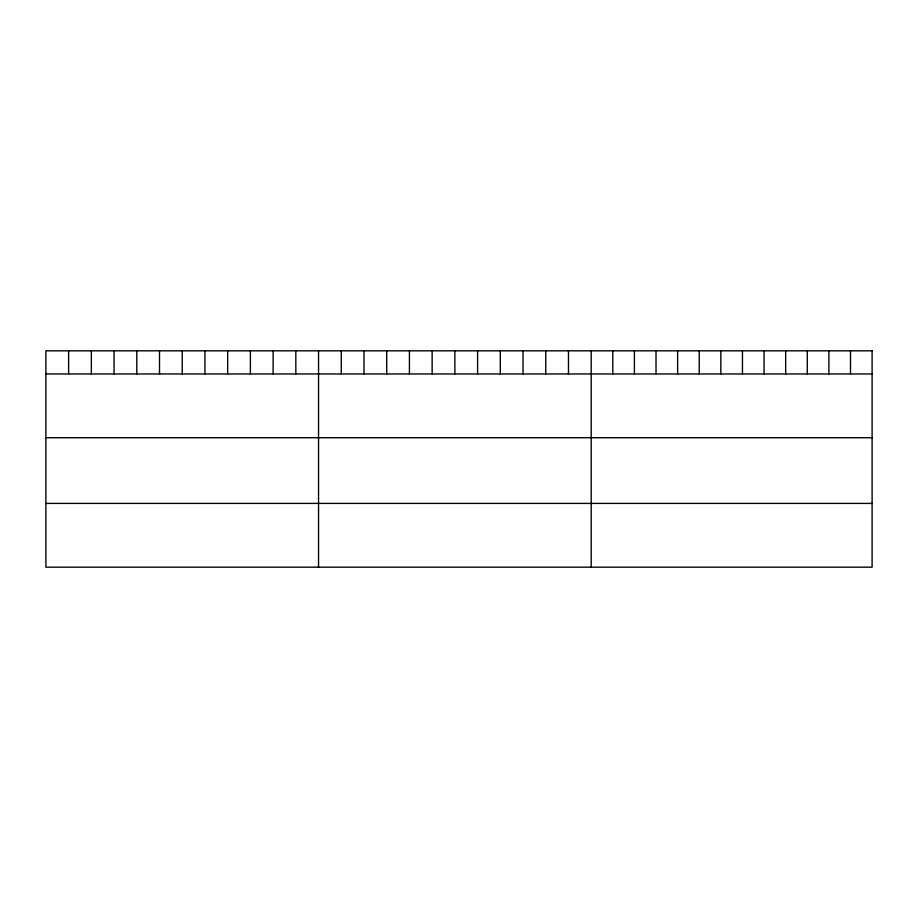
<?xml version="1.0" encoding="UTF-8"?>
<svg xmlns="http://www.w3.org/2000/svg" width="918" height="918" viewBox="0 0 918 918"><rect width="100%" height="100%" fill="white"/><g stroke="black" fill="none" stroke-linecap="round" stroke-linejoin="round"><path stroke-width="1.38" d="M45.9 373.947L872.1 373.947M45.9 437.714L872.1 437.714M45.9 503.408L872.1 503.408M850.493 350.825L850.493 373.947M828.885 350.825L828.885 373.947M807.278 350.825L807.278 373.947M785.67 350.825L785.67 373.947M764.063 350.825L764.063 373.947M742.455 350.825L742.455 373.947M720.837 350.825L720.837 373.947M699.229 350.825L699.229 373.947M677.622 350.825L677.622 373.947M656.014 350.825L656.014 373.947M634.407 350.825L634.407 373.947M612.799 350.825L612.799 373.947M591.192 350.825L591.192 567.175M568.471 350.825L568.471 373.947M545.751 350.825L545.751 373.947M523.03 350.825L523.03 373.947M500.31 350.825L500.31 373.947M477.589 350.825L477.589 373.947M454.869 350.825L454.869 373.947M432.149 350.825L432.149 373.947M409.428 350.825L409.428 373.947M386.707 350.825L386.707 373.947M363.987 350.825L363.987 373.947M341.266 350.825L341.266 373.947M318.546 350.825L318.546 567.175M295.825 350.825L295.825 373.947M273.105 350.825L273.105 373.947M250.384 350.825L250.384 373.947M227.664 350.825L227.664 373.947M204.944 350.825L204.944 373.947M182.223 350.825L182.223 373.947M159.502 350.825L159.502 373.947M136.782 350.825L136.782 373.947M114.062 350.825L114.062 373.947M91.341 350.825L91.341 373.947M68.62 350.825L68.62 373.947M872.1 350.825L45.9 350.825L45.9 567.175L872.1 567.175L872.1 350.825"/></g></svg>
